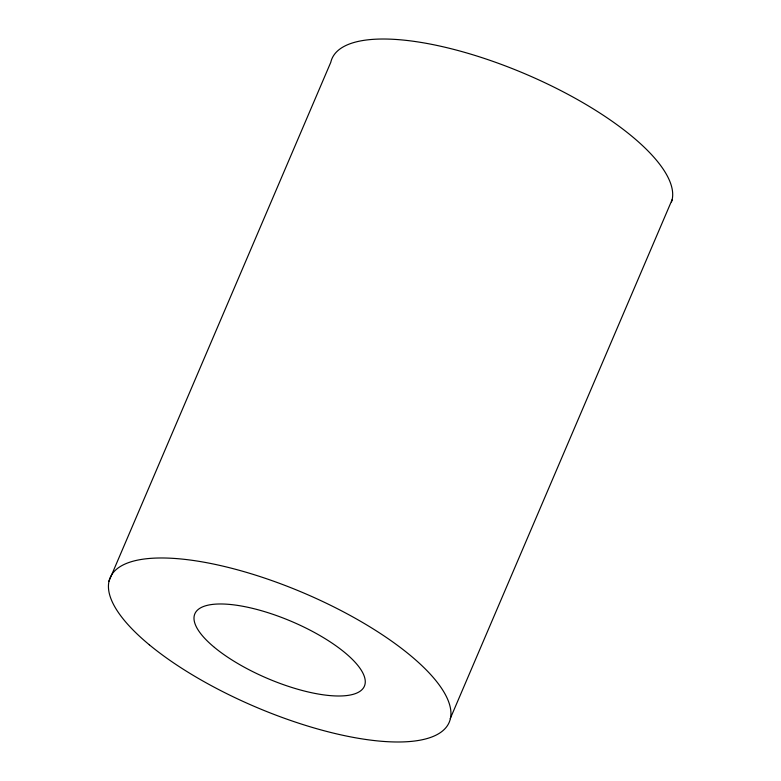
<?xml version="1.0" encoding="UTF-8"?>
<svg xmlns="http://www.w3.org/2000/svg" width="781" height="781" viewBox="0 0 781 781"><rect width="100%" height="100%" fill="white"/><g stroke="black" fill="none" stroke-linecap="round" stroke-linejoin="round"><path stroke-width="1.17" d="M108.891 581.289L330.783 62.314A184.306 61.855 23.1 0 1 518.115 70.944A184.306 61.855 23.1 0 1 671.494 201.937M450.217 718.686L672.109 199.711M214.424 647.39A92.178 30.937 23.1 0 0 360.256 691.117A92.178 30.937 23.1 0 0 263.988 611.455A92.178 30.937 23.1 0 0 214.424 647.39M149.327 644.803A184.306 61.855 23.1 0 0 440.914 732.227A184.306 61.855 23.1 0 0 248.426 572.942A184.306 61.855 23.1 0 0 149.327 644.803"/></g></svg>
